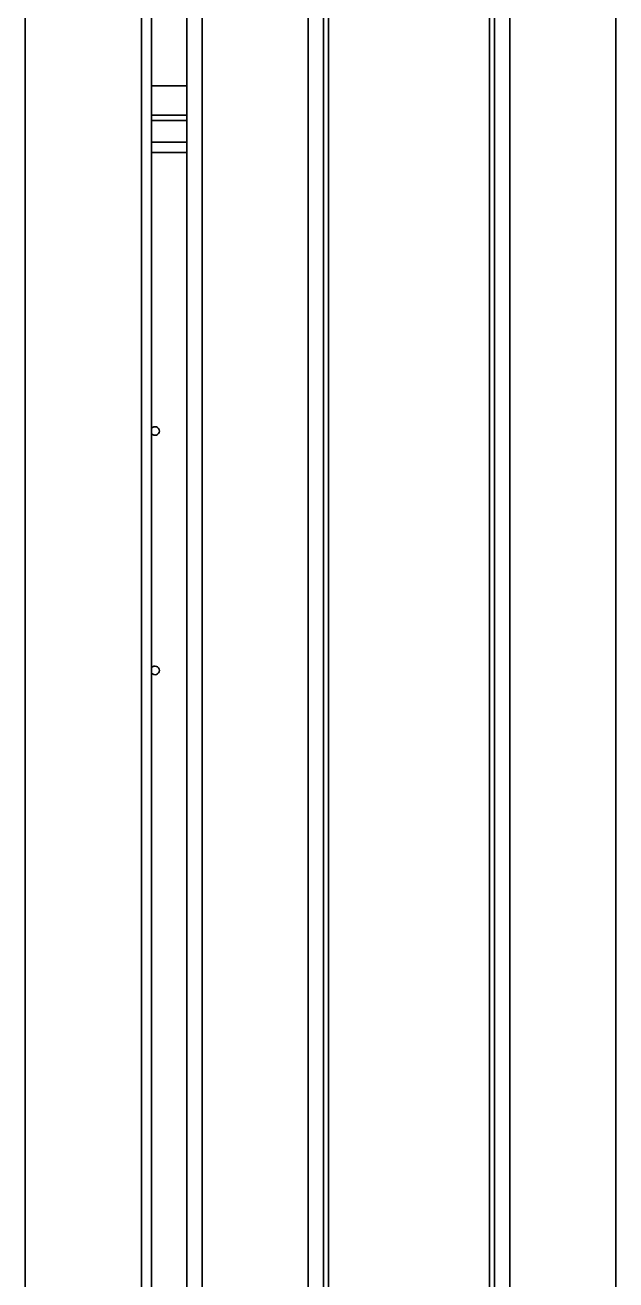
# Model space of a CAD drawing. Header units: millimetres. Extents: x 32496 to 166256, y 3504 to 23939.
# Drawn here: x 45258 to 45603, y 12056 to 12790 of the extents above; entities that cross this region are included whole.
import ezdxf

# ---------------------------------------------------------------- set-up
doc = ezdxf.new("R2010")
doc.units = ezdxf.units.MM
doc.layers.get('0').update_dxf_attribs({"lineweight": 35})

msp = doc.modelspace()

# ---------------------------------------------------------------- linework, layer by layer
at = {"linetype": 'Continuous'}
for p, q in [((45361.14, 10877.575), (45361.14, 13396.575)), ((45423.14, 10877.575), (45423.14, 13396.575)), ((45432.14, 13396.575), (45432.14, 10877.575)), ((45435.14, 13396.575), (45435.14, 10877.575)), ((45529.14, 13396.575), (45529.14, 10877.575)), ((45532.14, 13396.575), (45532.14, 10877.575)), ((45541.14, 13396.575), (45541.14, 10877.575)), ((45603.14, 13396.575), (45603.14, 10877.575)), ((45352.14, 10957.575), (45352.14, 13316.575)), ((45257.64, 13297.075), (45257.64, 10977.075)), ((45325.64, 10977.075), (45325.64, 13297.075)), ((45331.64, 13297.075), (45331.64, 10977.075)), ((45331.64, 12754.571), (45352.14, 12754.571)), ((45352.14, 12737.268), (45331.64, 12737.268)), ((45352.14, 12734.272), (45331.64, 12734.272)), ((45331.64, 12721.575), (45352.14, 12721.575)), ((45352.14, 12715.575), (45331.64, 12715.575))]:
    msp.add_line(p, q, dxfattribs=at)
for centre in [(45333.64, 12552.575), (45333.64, 12412.575)]:
    msp.add_arc(centre, 2.5, 216.777372, 143.136921, dxfattribs=at)

doc.saveas('drawing.dxf')
